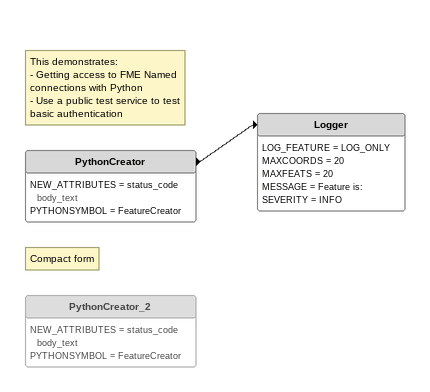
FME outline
Note: This demonstrates: / - Getting access to FME Named connections with Python / - Use a public test service to test basic authentication
PythonCreator
    NEW_ATTRIBUTES = status_code body_text
    PYTHONSYMBOL = FeatureCreator
    -> Logger
Logger
    LOG_FEATURE = LOG_ONLY
    MAXCOORDS = 20
    MAXFEATS = 20
    MESSAGE = Feature is:
    SEVERITY = INFO
Note: Compact form
PythonCreator_2 [off]
    NEW_ATTRIBUTES = status_code body_text
    PYTHONSYMBOL = FeatureCreator
